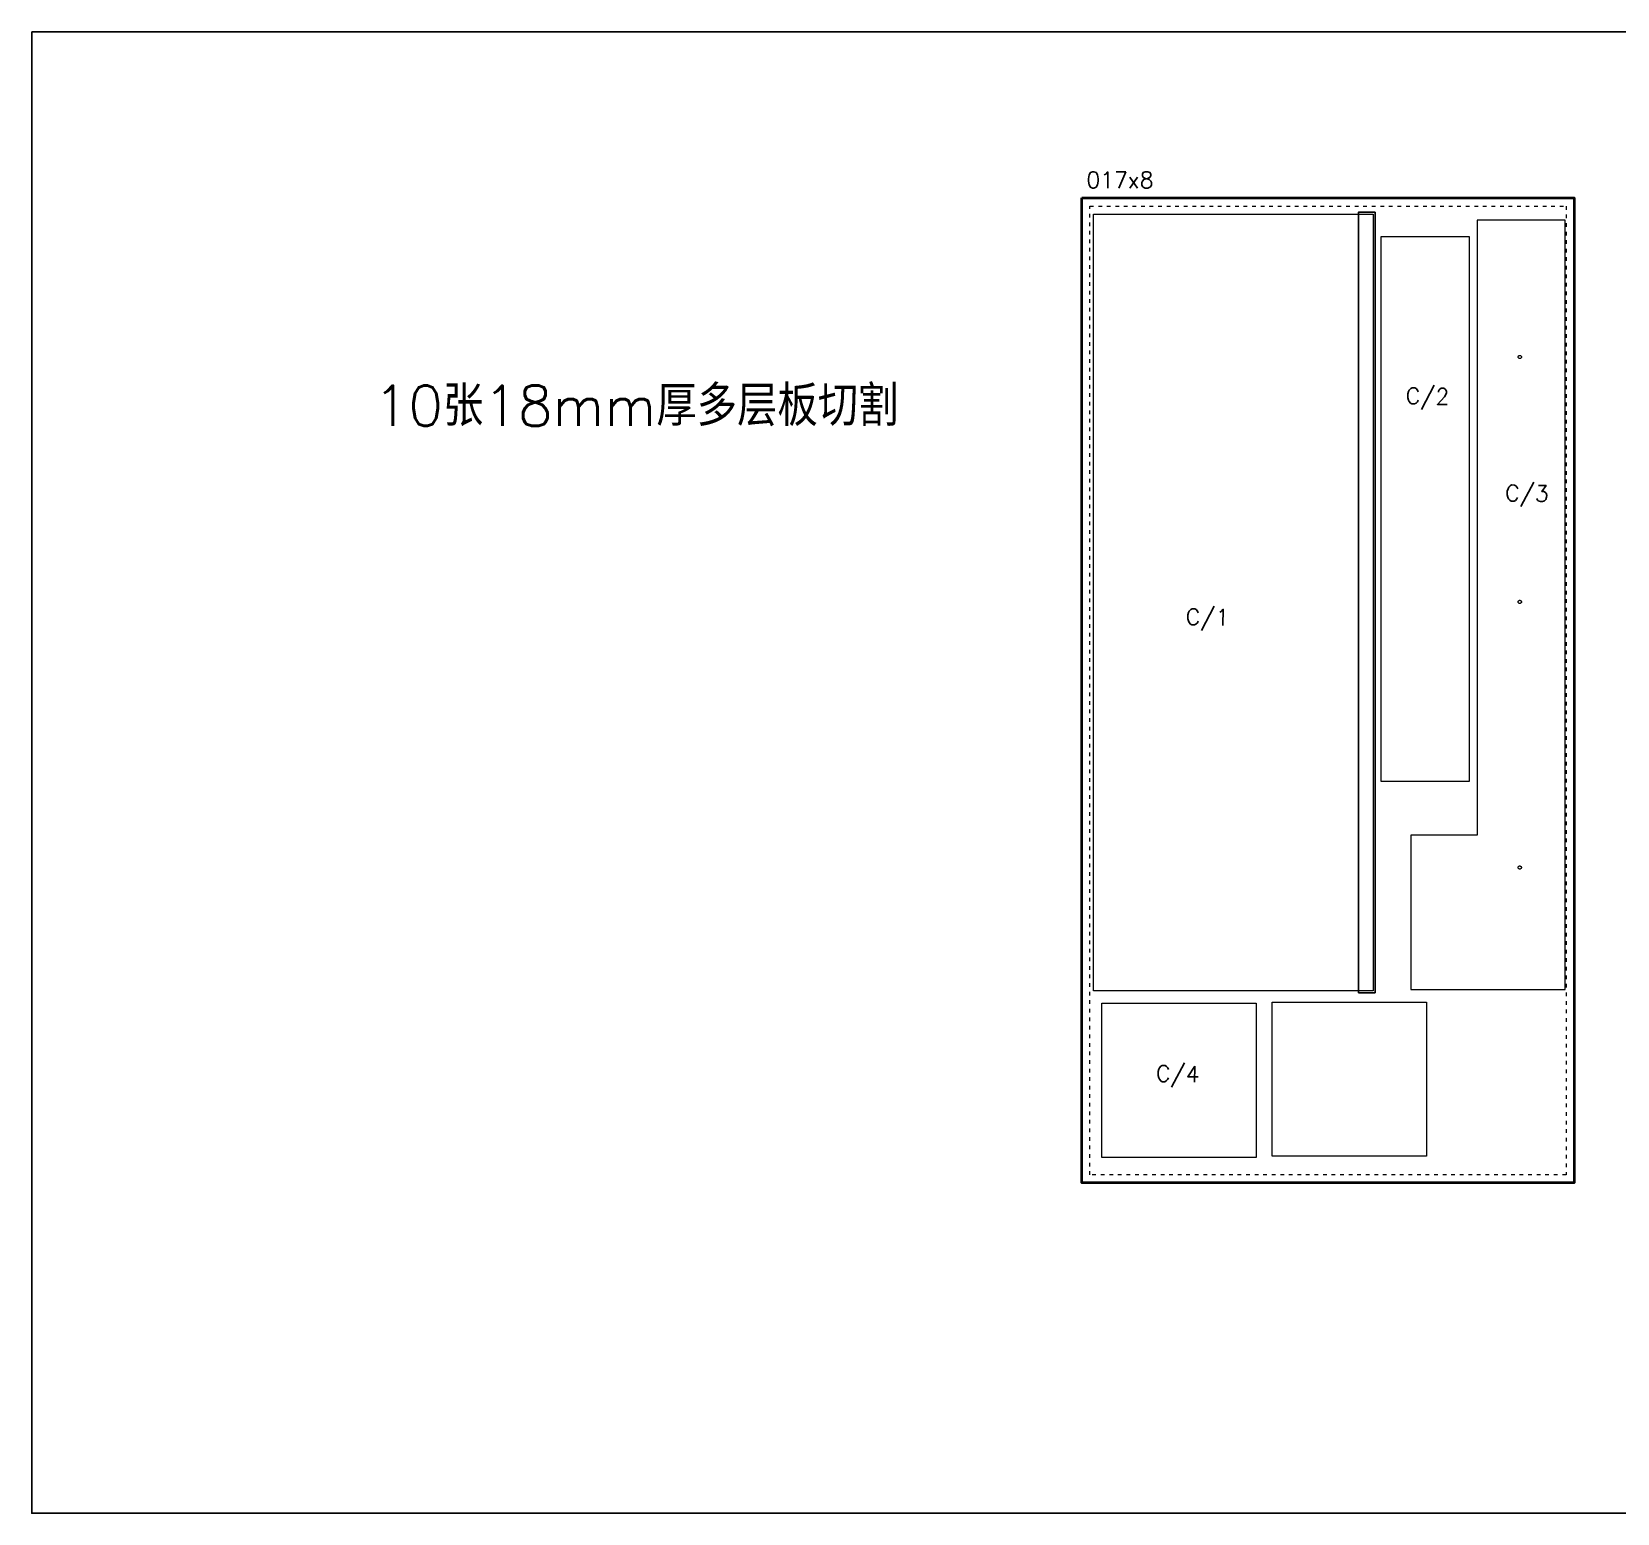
# Model space of a CAD drawing. Header units: millimetres. Extents: x 481 to 28351, y -1147 to 6765.
# Drawn here: x 15601 to 19530, y -1147 to 2523 of the extents above; entities that cross this region are included whole.
import ezdxf

# ---------------------------------------------------------------- set-up
doc = ezdxf.new("R2010")
doc.units = ezdxf.units.MM
doc.linetypes.add('DGN Style 5', pattern=[21.175771, 9.07533, -12.10044])
for name, color, linetype, lineweight in [('00_NOPRINT_TEXT', 7, 'Continuous', 0), ('0_NOPRINT_TOLERANCE', 7, 'DGN Style 5', 0), ('BOARD_18MM_BIRCH-PLY', 73, 'Continuous', 40), ('CUTOUT_18MM_INSIDE', 151, 'Continuous', 0), ('CUTOUT_18MM_OUTSIDE', 201, 'Continuous', 0)]:
    doc.layers.add(name, color=color, linetype=linetype, lineweight=lineweight)
for name, color, linetype in [('0_SHEET_BIRCHPLY_2440X1220', 1, 'Continuous'), ('1_ANYTOOL_1MMDEEP_INSIDE', 2, 'Continuous'), ('POCKET_9MM', 153, 'Continuous')]:
    doc.layers.add(name, color=color, linetype=linetype)
doc.styles.get("Standard").update_dxf_attribs({"font": 'romans.shx', "bigfont": 'hztxt.shx'})

msp = doc.modelspace()

# ---------------------------------------------------------------- linework, layer by layer
msp.add_lwpolyline([(15601.5, 2522.9), (22914.9, 2522.9), (22914.9, -1147), (15601.5, -1147)], close=True)
at = {"layer": '0_NOPRINT_TOLERANCE'}
msp.add_lwpolyline([(18223.1, 2091.1), (19403.1, 2091.1), (19403.1, -308.9), (18223.1, -308.9)], close=True, dxfattribs=at)
msp.add_lwpolyline([(18223.1, 2091.1), (19403.1, 2091.1), (19403.1, -308.9), (18223.1, -308.9)], close=True, dxfattribs=at)
at = {"layer": 'BOARD_18MM_BIRCH-PLY'}
msp.add_lwpolyline([(18203.1, 2111.1), (19423.1, 2111.1), (19423.1, -328.9), (18203.1, -328.9), (18203.1, 2111.1)], dxfattribs=at)
at = {"layer": 'CUTOUT_18MM_INSIDE'}
for points in [[(19292.6, 1717.3), (19292.5, 1716.7), (19292.4, 1716.1), (19292.2, 1715.5), (19291.8, 1715), (19291.4, 1714.5), (19291, 1714.1), (19290.4, 1713.7), (19289.8, 1713.5), (19289.3, 1713.3), (19288.7, 1713.3), (19288.1, 1713.3), (19287.6, 1713.4), (19287, 1713.6), (19286.4, 1713.9), (19285.9, 1714.3), (19285.5, 1714.7), (19285.1, 1715.2), (19284.8, 1715.8), (19284.6, 1716.4), (19284.6, 1717), (19284.6, 1717.5), (19284.6, 1718.1), (19284.8, 1718.7), (19285.1, 1719.3), (19285.5, 1719.8), (19285.9, 1720.2), (19286.4, 1720.6), (19287, 1720.9), (19287.6, 1721.1), (19288.1, 1721.2), (19288.7, 1721.2), (19289.3, 1721.2), (19289.8, 1721), (19290.4, 1720.8), (19291, 1720.4), (19291.4, 1720), (19291.8, 1719.5), (19292.2, 1719), (19292.4, 1718.4), (19292.5, 1717.8)], [(19292.6, 1110.5), (19292.5, 1110), (19292.4, 1109.4), (19292.2, 1108.8), (19291.8, 1108.3), (19291.4, 1107.8), (19291, 1107.3), (19290.4, 1107), (19289.8, 1106.7), (19289.3, 1106.6), (19288.7, 1106.5), (19288.1, 1106.6), (19287.6, 1106.7), (19287, 1106.9), (19286.4, 1107.2), (19285.9, 1107.5), (19285.5, 1108), (19285.1, 1108.5), (19284.8, 1109.1), (19284.6, 1109.7), (19284.6, 1110.3), (19284.6, 1110.8), (19284.6, 1111.4), (19284.8, 1112), (19285.1, 1112.5), (19285.5, 1113.1), (19285.9, 1113.5), (19286.4, 1113.9), (19287, 1114.2), (19287.6, 1114.4), (19288.1, 1114.5), (19288.7, 1114.5), (19289.3, 1114.5), (19289.8, 1114.3), (19290.4, 1114.1), (19291, 1113.7), (19291.4, 1113.3), (19291.8, 1112.8), (19292.2, 1112.3), (19292.4, 1111.7), (19292.5, 1111.1)], [(19292.6, 452.5), (19292.5, 452), (19292.4, 451.4), (19292.2, 450.8), (19291.8, 450.3), (19291.4, 449.8), (19291, 449.3), (19290.4, 449), (19289.8, 448.8), (19289.3, 448.6), (19288.7, 448.5), (19288.1, 448.6), (19287.6, 448.7), (19287, 448.9), (19286.4, 449.2), (19285.9, 449.6), (19285.5, 450), (19285.1, 450.5), (19284.8, 451.1), (19284.6, 451.7), (19284.6, 452.3), (19284.6, 452.8), (19284.6, 453.4), (19284.8, 454), (19285.1, 454.5), (19285.5, 455.1), (19285.9, 455.5), (19286.4, 455.9), (19287, 456.2), (19287.6, 456.4), (19288.1, 456.5), (19288.7, 456.5), (19289.3, 456.5), (19289.8, 456.3), (19290.4, 456.1), (19291, 455.7), (19291.4, 455.3), (19291.8, 454.8), (19292.2, 454.3), (19292.4, 453.7), (19292.5, 453.1)]]:
    msp.add_lwpolyline(points, close=True, dxfattribs=at)
at = {"layer": 'CUTOUT_18MM_OUTSIDE'}
for points in [[(18231.9, 2071), (18366.9, 2071), (18501.9, 2071), (18636.9, 2071), (18789.9, 2071), (18924.9, 2071), (18924.9, 1686.3), (18924.9, 1301.6), (18924.9, 916.8), (18924.9, 532.1), (18924.9, 147.4), (18789.9, 147.4), (18636.9, 147.4), (18501.9, 147.4), (18366.9, 147.4), (18231.9, 147.4), (18231.9, 532.1), (18231.9, 916.8), (18231.9, 1301.6), (18231.9, 1686.3)], [(19182.9, 532.3), (19150.1, 532.3), (19117.3, 532.3), (19084.5, 532.3), (19051.7, 532.3), (19018.9, 532.3), (19018.9, 455.9), (19018.9, 379.5), (19018.9, 303.1), (19018.9, 226.7), (19018.9, 150.3), (19095.3, 150.3), (19171.7, 150.3), (19248.2, 150.3), (19324.6, 150.3), (19401, 150.3), (19401, 226.7), (19401, 303.1), (19401, 379.5), (19401, 455.9), (19401, 532.3), (19401, 837), (19401, 1141.7), (19401, 1446.4), (19401, 1751.1), (19401, 2055.9), (19357.4, 2055.9), (19313.8, 2055.9), (19270.1, 2055.9), (19226.5, 2055.9), (19182.9, 2055.9), (19182.9, 1751.1), (19182.9, 1446.4), (19182.9, 1141.7), (19182.9, 837), (19182.9, 532.3)], [(18944.9, 665.6), (18944.9, 935.6), (18944.9, 1205.6), (18944.9, 1475.6), (18944.9, 1745.6), (18944.9, 2015.6), (18988.5, 2015.6), (19032.1, 2015.6), (19075.7, 2015.6), (19119.3, 2015.6), (19162.9, 2015.6), (19162.9, 1745.6), (19162.9, 1475.6), (19162.9, 1205.6), (19162.9, 935.6), (19162.9, 665.6), (19119.3, 665.6), (19075.7, 665.6), (19032.1, 665.6), (18988.5, 665.6)], [(18675.2, -262.6), (18675.2, -186.2), (18675.2, -109.8), (18675.2, -33.4), (18675.2, 43), (18675.2, 119.4), (18751.6, 119.4), (18828, 119.4), (18904.4, 119.4), (18980.8, 119.4), (19057.2, 119.4), (19057.2, 43), (19057.2, -33.4), (19057.2, -109.8), (19057.2, -186.2), (19057.2, -262.6), (18980.8, -262.6), (18904.4, -262.6), (18828, -262.6), (18751.6, -262.6)], [(18253.1, -265.5), (18253.1, -189.1), (18253.1, -112.7), (18253.1, -36.3), (18253.1, 40.1), (18253.1, 116.5), (18329.5, 116.5), (18405.9, 116.5), (18482.3, 116.5), (18558.7, 116.5), (18635.1, 116.5), (18635.1, 40.1), (18635.1, -36.3), (18635.1, -112.7), (18635.1, -189.1), (18635.1, -265.5), (18558.7, -265.5), (18482.3, -265.5), (18405.9, -265.5), (18329.5, -265.5)]]:
    msp.add_lwpolyline(points, close=True, dxfattribs=at)
at = {"layer": 'POCKET_9MM'}
msp.add_lwpolyline([(18929.9, 2076), (18888.9, 2076), (18888.9, 142.4), (18929.9, 142.4), (18929.9, 2076)], dxfattribs=at)

# ---------------------------------------------------------------- texts
at = {"layer": '00_NOPRINT_TEXT', "insert": (16449.1, 1646.4), "char_height": 100, "width": 1500.368, "attachment_point": 1}
msp.add_mtext('10张18mm厚多层板切割', dxfattribs=at)
at = {"layer": '0_SHEET_BIRCHPLY_2440X1220'}
msp.add_text('017x8', height=40, dxfattribs=at).set_placement((18214.5, 2135.7))
at = {"layer": '1_ANYTOOL_1MMDEEP_INSIDE', "char_height": 40, "width": 408.414, "attachment_point": 1, "rotation": 359.0475}
for s, insert in [('C/2', (19006.3, 1641.1)), ('C/3', (19252.7, 1400.4)), ('C/1', (18461.1, 1093.8)), ('C/4', (18387.4, -37.7))]:
    msp.add_mtext(s, dxfattribs=dict(at, insert=insert))

doc.saveas('drawing.dxf')
